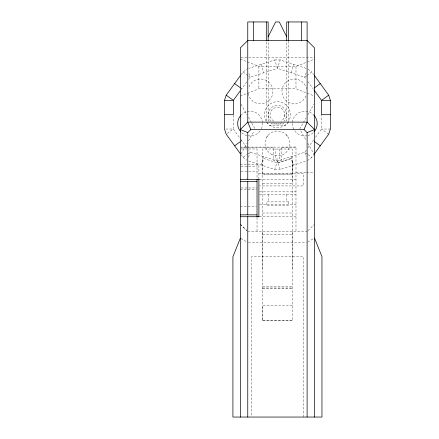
<?xml version="1.0" encoding="UTF-8"?>
<svg xmlns="http://www.w3.org/2000/svg" width="439" height="439" viewBox="0 0 439 439"><rect width="100%" height="100%" fill="white"/><g stroke="black" fill="none" stroke-linecap="round" stroke-linejoin="round"><path stroke-width="0.33" stroke-dasharray="2.19 1.65" d="M262.61 268.657L262.615 231.556M292.292 268.657L292.292 231.556M292.281 162.282L291.062 158.539L277.432 162.957L263.806 158.539L262.593 162.287L262.593 174.091L292.275 174.053L292.275 162.254L292.275 183.326L262.599 183.326M262.593 174.091L292.275 174.053M284.604 116.615L284.604 112.774M248.501 157.376L250.181 152.212L248.573 150.006M306.12 68.369L280.164 59.934L277.437 68.325L250.181 77.182L248.573 79.388M261.084 165.031L263.806 156.641M291.068 72.753L293.79 64.363M248.754 161.025L274.71 169.459L277.437 161.069L304.693 152.212L306.301 150.006M306.164 72.66L304.693 77.182L306.301 79.388M241.011 153.859L247.086 143.235M248.43 140.875L254.165 130.844M299.694 129.071L303.069 123.172M303.404 122.58L306.104 117.861M307.788 114.908L313.863 104.284M260.064 130.827L259.328 131.898A12.429 12.429 0 0 1 247.508 135.739M241.038 74.756L243.041 71.996L247.453 68.791M240.956 89.88L246.97 81.594M307.904 147.795L313.918 139.514M315.526 137.308L321.54 129.028L321.54 114.694M307.421 160.603L311.833 157.398L313.836 154.638M266.676 137.231L268.652 134.658M283.929 123.046L283.001 123.974L271.873 123.974L270.945 123.046M285.784 121.191L286.711 120.259L286.711 40.893M308.041 230.629L314.072 224.603M227.298 133.412L233.334 129.028L233.334 114.694M306.34 75.985L304.693 77.182L277.437 68.325L274.71 59.934L248.754 68.369M306.888 75.585L311.833 71.996L313.836 74.756M240.66 141.418L241.757 140.617M241.038 154.638L243.041 157.398L246.888 154.605M247.437 154.21L250.181 152.212L277.437 161.069L280.164 169.459L306.12 161.025M307.684 242.026L313.967 238.404M240.336 59.051L258.889 66.47L295.985 66.47L314.538 59.051M240.336 96.146L258.889 88.727L295.985 88.727L314.538 96.146M277.432 162.957L291.068 158.55M295.985 147.076L281.147 147.158L281.147 160.883L273.727 160.883L273.727 147.158L241.022 147.125L295.985 147.076L295.985 231.556M241.022 57.196L314.538 57.196M274.71 59.934L280.164 59.934M225.871 129.028L233.334 129.028L239.348 137.308M330.364 129.028L321.54 129.028L328.679 134.213M241.006 148.98L257.034 148.98L257.034 179.079M240.336 164.779L258.889 164.779L258.889 179.074M241.006 166.633L257.034 166.633M274.71 169.459L280.164 169.459M241.006 171.27L257.034 171.27M295.985 172.198L305.923 172.198M306.587 172.198L313.874 172.198M258.889 173.312L303.404 173.312L303.404 185.927L259.575 185.927M259.339 179.617L295.985 179.617M241.006 187.969L257.034 187.969M240.336 189.824L256.365 189.824M259.564 191.859L295.985 191.859M259.564 194.461L295.985 194.461M259.564 204.475L295.985 204.475M240.336 206.517L256.365 206.517M262.599 213.008L292.275 213.008M259.339 216.718L295.985 216.718M247.761 231.556L307.113 231.556M262.599 234.794L292.275 234.794M248.441 242.355L306.433 242.355M262.599 286.837L292.275 286.837M262.599 288L292.275 288M262.599 288.494L292.275 288.494M262.61 320.591L292.325 320.602L292.275 149.013L262.599 149.013L262.61 320.591L292.325 320.602M292.292 305.753L262.615 305.753L262.648 320.602M240.907 238.525L247.19 242.037M307.969 69.192L311.833 71.996M243.041 71.996L247.986 75.585M248.534 75.985L250.181 77.182L248.501 72.018M240.66 87.976L241.757 88.771M307.437 154.21L304.693 152.212L306.164 156.728M307.986 154.605L311.833 157.398M243.041 157.398L246.905 160.202M240.336 224.356L246.833 230.656M269.091 121.191L268.163 120.259L268.163 40.893M240.336 224.137L246.833 230.629M286.223 134.658L288.198 137.231M307.904 81.594L313.117 88.771M240.956 139.514L246.97 147.795M294.81 130.827L295.546 131.898A12.429 12.429 0 0 0 307.366 135.739M300.71 130.844L306.104 140.288M307.788 143.235L314.538 155.044M241.011 104.284L247.086 114.908M248.43 117.268L251.47 122.58M251.805 123.172L255.18 129.071M261.084 64.363L263.806 72.753M291.068 156.641L293.79 165.031M303.404 417.05L303.404 256.628L251.47 256.755L251.47 415.678M295.985 66.47L295.985 88.727M288.566 41.184L288.566 122.119L284.856 125.828L270.018 125.828L266.308 122.119L266.308 41.184M286.711 194.461L286.711 201.88M279.292 149.013L279.292 159.028L275.582 159.028L275.582 149.013M268.163 194.461L268.163 201.88M258.889 66.47L258.889 88.727M257.034 217.535L257.034 231.556M270.879 121.257A9.274 9.274 0 0 1 270.879 108.137A9.274 9.274 0 0 1 283.995 108.137A9.274 9.274 0 0 1 283.995 121.257M282.074 122.728A9.274 9.274 0 0 1 272.8 122.728M262.506 122.931A12.429 12.429 0 0 1 261.167 129.225M246.877 135.585A12.429 12.429 0 0 1 240.857 131.898M240.857 115.265A12.429 12.429 0 0 1 252.677 111.424L255.734 112.51A12.429 12.429 0 0 1 262.451 122.283M248.26 93.375A12.429 12.429 0 0 0 255.482 102.792L258.593 103.714A12.429 12.429 0 0 0 272.811 93.381L272.899 90.138A12.429 12.429 0 0 0 248.534 88.223M305.939 95.889A12.429 12.429 0 0 1 299.393 102.792L296.281 103.714A12.429 12.429 0 0 1 282.063 93.381L281.975 90.138A12.429 12.429 0 0 1 306.493 88.854M313.095 132.819A12.429 12.429 0 0 1 307.997 135.585M293.707 129.225A12.429 12.429 0 0 1 292.369 122.931M292.423 122.283A12.429 12.429 0 0 1 299.14 112.51L302.197 111.424A12.429 12.429 0 0 1 314.017 115.265M266.193 121.191A12.983 12.983 0 0 1 277.437 101.711A12.983 12.983 0 0 1 288.681 121.191M288.33 121.768A12.983 12.983 0 0 1 266.544 121.768M273.727 121.12A7.419 7.419 0 0 1 271.752 109.926A7.419 7.419 0 0 1 283.122 109.926A7.419 7.419 0 0 1 281.147 121.12M288.566 201.88L266.308 201.88L266.308 205.589L288.566 205.589L288.566 201.88M271.225 154.21A12.429 12.429 0 0 0 289.866 143.449A12.429 12.429 0 0 0 271.225 132.682A12.429 12.429 0 0 0 271.225 154.21"/><path stroke-width="0.66" d="M240.237 153.535L226.195 134.213L224.516 129.028L224.516 100.366L226.195 95.181L240.237 75.859M240.336 238.207L232.917 256.755L232.917 417.05L321.957 417.05L321.957 256.628L314.538 238.075M247.761 179.617L247.761 132.611L250.834 129.538L304.04 129.538L307.113 122.119L307.113 21.95L286.711 21.95L286.711 40.893M268.163 36.788L275.582 21.95L279.292 21.95L286.711 36.788M240.155 90.983L233.334 100.366L233.334 114.694L224.516 114.694M314.236 154.084L328.679 134.213L330.364 129.028L330.364 100.366L328.679 95.181L314.236 75.305M234.618 145.803L240.111 141.819M314.214 87.976L320.256 83.591M328.679 95.181L321.54 100.366L321.54 114.694L330.364 114.694M307.113 417.05L307.113 132.611L314.538 129.538L307.113 122.119L247.761 122.119L240.336 129.538L247.761 132.611M224.516 100.366L233.334 100.366L226.195 95.181M330.364 100.366L321.54 100.366L313.918 89.88M240.336 179.617L259.339 179.617M240.336 181.472L257.034 181.472M240.336 214.863L257.034 214.863M240.336 216.718L259.339 216.718M234.618 83.591L240.111 87.575M314.214 141.418L320.256 145.803M304.04 129.538L307.113 132.611M250.834 129.538L247.761 122.119L247.761 21.95L268.163 21.95L268.163 40.893M314.538 417.05L314.538 47.917L307.113 40.498L247.761 40.498L240.336 47.917L240.336 417.05M301.549 21.95L301.549 40.498M288.566 21.95L288.566 40.498M266.308 21.95L266.308 40.498M258.889 179.617L258.889 216.718M257.034 179.441L257.034 216.866M253.325 21.95L253.325 40.498M247.761 181.472L247.761 214.863M247.761 216.718L247.761 417.05M240.435 131.404A12.429 12.429 0 0 1 240.435 115.759M314.017 115.265A12.429 12.429 0 0 1 314.017 131.898"/></g></svg>
